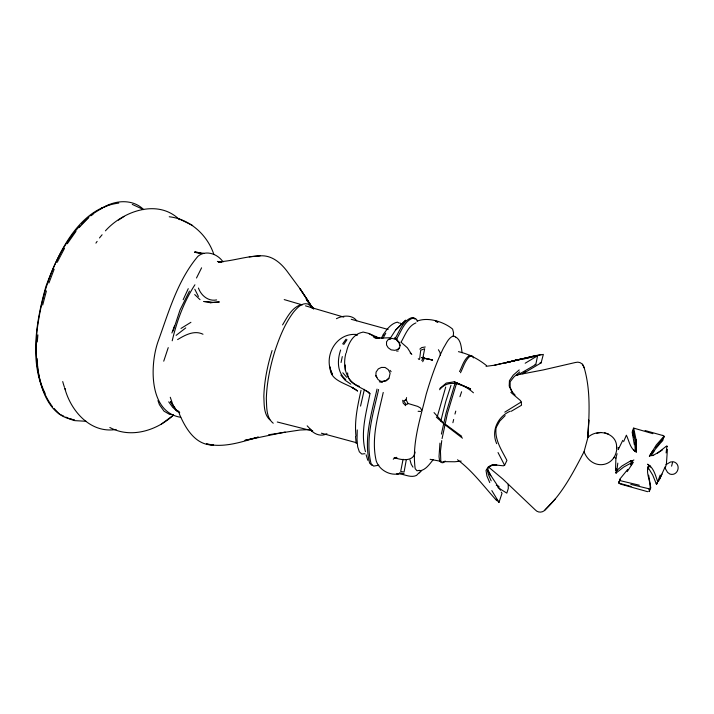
<?xml version="1.0" encoding="UTF-8"?>
<svg xmlns="http://www.w3.org/2000/svg" width="714" height="714" viewBox="0 0 714 714"><rect width="100%" height="100%" fill="white"/><g stroke="black" fill="none" stroke-linecap="round" stroke-linejoin="round"><path stroke-width="1.07" d="M630.078 463.591L623.724 467.045L616.021 473.052L616.851 470.428L622.064 465.921L631.122 460.592L632.095 461.003L632.39 462.226L631.069 465.001C630.043 462.913 631.988 460.637 633.898 459.968M666.314 446.304L666.912 446.107L666.117 452.926M615.504 470.58L615.923 457.844M357.25 429.926L357.018 439.449L357.678 446.857L359.347 451.819L361.784 454.024L364.899 453.693M667.411 449.347L666.367 464.618M347.656 372.904C346.977 384.543 362.989 387.193 369.914 393.441M489.215 467.599L502.736 478.978L535.098 509.742C538.169 513.268 543.256 512.777 545.853 509.046C562.793 493.062 573.387 472.079 584.052 451.748L587.979 437.28L588.72 420.162L587.979 437.28C589.211 414.111 590.755 390.388 584.195 367.817C583.276 363.667 579.572 361.204 575.386 362.498L543.336 369.906L516.57 375.037M652.891 433.675L633.675 428.097L632.622 432.229L633.729 437.361M375.85 375.716L376.073 372.101L378.286 368.906L381.41 367.424L385.114 367.469L388.282 369.647L390.121 373.199L389.005 378.375L386.185 380.794L382.365 381.651L379.973 380.883L377.956 379.402L375.85 375.716L376.938 377.304M666.144 464.564L670.5 462.003L673.481 461.771C681.683 463.966 678.121 476.541 669.955 474.105L667.572 472.409L665.153 468.277M453.292 336.053L453.533 332.679L452.614 329.1C444.063 321.898 428.025 316.632 417.128 321.148M330.234 366.987C329.092 381.776 348.851 383.409 357.536 391.04M649.124 490.777L649.187 491.571C652.721 483.771 645.331 474.881 648.196 466.563L649.062 465.662L647.589 464.189C653.792 467.634 655.461 475.542 657.701 481.754L656.478 484.297L652.703 475.051L648.847 468.759M654.533 450.168L662.744 440.27L664.02 436.192L662.735 435.299M37.289 341.97L37.887 334.893M631.096 486.511L618.681 483.03L618.788 481.798L620.207 480.076M439.958 443.126L439.021 456.585L439.529 460.503L440.708 462.261M666.349 464.118L665.136 468.5M524.174 358.883L537.606 355.75L535.795 364.551L516.945 375.421M345.835 353.475C342.577 366.228 345.594 381.392 359.347 386.363M616.851 470.428L617.815 463.127M587.979 437.28C598.162 427.829 618.092 433.255 616.548 448.392M616.021 473.052L616.477 468.714M634.434 450.516L635.674 449.891L636.138 446.884L635.978 439.396L633.675 428.097L633.157 429.132L635.201 442.243M441.761 440.6L440.458 451.23L440.806 461.039L441.975 462.797L443.697 462.502L445.152 461.003M442.082 438.583L447.428 413.415L456.773 382.552M622.769 440.368L618.19 449.633M406.284 459.843L404.07 472.043L400.688 471.427L403.08 459.236M415.111 452.042C413.79 462.145 401.018 460.2 394.217 457.531M441.404 434.085L446.08 413.022L455.059 383.257M341.06 362.516L342.292 356.589M361.034 390.281C357.723 405.266 354.269 420.689 355.965 436.111M360.543 406.096L364.381 389.326M369.986 393.655C366.318 412.505 360.177 432.622 365.479 451.694M340.64 349.985C337.249 359.981 336.874 372.146 345.754 379.5M437.289 416.664L445.706 387.033M440.797 421.064L445.741 401.625L450.989 385.248M452.89 422.706L453.667 419.466M42.688 305.065L46.419 290.919M346.29 352.734C347.879 344.514 352.457 334.857 361.204 332.599M406.578 397.609L406.052 399.742L408.06 403.49L417.69 406.391L420.43 407.944L421.733 410.193M672.588 462.306L671.588 466.162M616.887 447.214C616.334 467.527 591.808 471.526 584.052 451.748M613.969 457.87L614.102 457.326M173.083 331.073L180.035 309.947L189.451 291.116M617.083 453.72L615.771 458.361M172.208 340.783C176.849 321.095 183.846 301.808 194.922 284.779M377.028 389.094C371.673 413.058 363.435 438.664 369.62 463.154L372.19 465.546M378.598 389.532C373.226 413.54 364.961 439.181 371.084 463.734L373.645 466.126L378.839 465.189M383.231 392.441C378.331 414.709 370.807 438.396 376.287 461.164C379.304 469.785 389.603 475.827 398.546 473.801L396.823 473.873C403.508 473.275 410.014 478.442 416.539 475.399L418.957 472.855M454.97 414.058L455.764 411.121M163.729 361.177L168.236 347.629M618.342 448.883L618.69 447.66M399.554 347.566L400.188 345.317L399.287 342.381L396.761 339.596L392.057 338.391L388.354 339.436L386.533 341.774L386.533 344.996L388.184 347.736L391.147 349.869L394.887 350.342L398.653 349.039L399.554 347.566L398.001 349.2M272.105 350.538C267.5 365.425 264.314 380.839 263.832 396.448C264.26 404.267 263.573 414.013 269.803 419.787M648.035 469.009L648.196 466.563M651.534 455.648L651.445 454.175L649.392 456.219L656.3 444.965L664.02 436.192L663.949 437.361L655.622 447.758M660.2 475.033L657.701 481.754M524.13 372.94L541.105 362.891L543.345 354.394L532.332 356.714M459.932 396.707L461.61 391.754M618.681 483.03L620.127 479.442M48.909 283.039L54.157 269.214M171.904 332.992L174.528 325.834M623.625 441.654L626.374 435.201C629.159 440.841 630.105 448.919 636.344 452.06L635.978 439.396M631.417 464.778L632.39 462.226M665.278 466.581L659.361 479.612M656.478 484.297L657.665 481.861M196.493 278.005L201.589 267.821M459.521 371.601C462.422 366.023 464.1 358.776 469.732 355.277L471.178 356.045M460.494 372.762C463.582 366.907 465.216 359.213 471.097 355.465L472.534 356.232L473.462 357.91M649.187 491.571L649.704 490.447M183.168 299.693L188.246 288.67M57.236 262.261L64.528 248.302M421.778 360.606L423.509 357.054M422.697 361.73L424.428 358.169M658.665 481.013L662.03 474.123M632.684 431.006L632.167 432.068L634.344 444.706M634.469 450.998L635.058 449.829L635.674 449.891M401.081 342.131C405.07 335.348 408.06 326.012 415.923 322.906M396.565 339.132C401.152 331.546 404.427 320.586 413.763 317.766L416.521 319.337L417.279 321.041M394.985 338.829C399.572 331.242 402.874 320.3 412.219 317.516L414.995 319.087M390.308 338.24L395.547 330.1L405.632 320.265L395.547 330.1M383.177 337.972L385.774 333.161M282.565 324.906C287.215 317.23 291.812 307.6 300.987 304.682M652.221 452.542L653.346 450.766M491.946 464.635L503.397 465.814L504.611 465.287L506.922 460.432C501.737 450.177 494.391 439.779 496.123 427.579L499.773 421.073L505.182 415.602M67.33 243.715L75.952 231.372M649.392 456.219L652.534 451.328L651.445 454.175L652.114 455.318M627.204 471.615L633.389 462.199M496.248 498.961L498.988 502.379L502.004 493.374L501.273 492.124M343.737 344.567L346.977 339.685M95.926 243.117L97.104 241.394M381.106 338.257L383.837 334.331M382.972 334.982C386.622 329.752 390.728 323.665 397.359 322.13L399.046 323.031M652.391 453.801L654.631 450.588M342.675 343.916L346.058 339.141M630.284 461.735L631.122 460.592M433.228 459.62C429.533 464.1 425.776 470.142 419.475 470.865M627.749 469.393L619.645 479.353L619.565 480.504L639.333 485.217M99.478 237.958L102.093 234.763M79.2 227.489L88.509 217.725M660.066 442.546L662.744 440.27M544.978 510.019L555.233 498.997M393.262 459.227L394.289 458.147L397.18 458.031M79.959 225.749C53.862 254.541 41.689 293.4 36.95 331.358C35.62 352.127 35.53 374.422 45.16 393.423M81.441 224.205L89.188 216.761M419.332 472.963L421.635 470.597M105.44 230.836C123.138 211.049 157.99 198.537 179.455 219.671M522.835 373.833L525.165 371.637M510.831 392.379L520.515 400.608L521.184 402L504.78 412.156M648.098 468.777L649.062 465.662M388.746 378.206L386.096 380.58L382.383 381.347M519.203 369.923L513.214 375.171L509.439 380.66L509.207 386.051L511.492 391.067L515.089 395.101M519.676 371.985L513.919 376.947L510.171 381.758L510.126 387.274L512.349 392.129M439.878 388.478L446.268 383.07L454.274 381.803L470.571 388.934L454.274 381.803M439.601 389.737C448.713 378.027 464.412 384.578 473.444 392.798M176.126 335.366L185.747 327.922M419.832 349.146L421.697 347.584L425.258 346.977M90.785 215.86L94.578 212.736L102.575 207.845M657.594 453.122L665.867 446.562M651.757 455.371L650.374 455.693L653.346 455.22M173.556 415.084C156.884 430.515 130.93 438.815 109.849 427.49M161.248 424.178L173.377 415.191M180.999 328.44L190.915 322.309M91.017 215.494L92.856 214.227M407.587 403.821L408.06 403.49L406.034 404.642L403.794 400.813L406.052 399.742L405.597 400.045M537.606 355.75L525.183 363.23M100.665 208.854L102.057 207.917M118.39 220.153L123.995 216.503M662.173 450.168L652.757 455.657M510.18 411.237C497.72 416.512 490.937 431.033 496.694 443.68M177.616 339.587C185.051 335.044 194.324 329.957 202.99 334.232M511.224 411.291L521.55 405.213L521.184 402M104.547 206.908C116.507 199.875 133.322 199.233 143.621 209.586M100.612 208.791L109.786 204.4M630.757 464.002L631.31 463.761M491.473 465.349L489.536 466.153L487.234 469.687L488.421 474.56L491.187 480.87M336.428 318.685C342.649 315.418 352.1 314.41 356.741 320.8M326.914 433.701C321.032 437.075 313.91 434.121 309.992 429.168L312.33 431.256L307.163 425.83M361.944 332.412L363.096 332.046L368.362 333.313L373.19 335.919M394.61 457.879L396.547 457.344M368.513 393.03L368.906 392.539L365.238 390.388M486.064 366.327L494.374 365.238L531.323 356.929M531.27 356.955L505.664 362.792L522.095 358.856L513.705 360.624L518.641 359.865L517.677 360.017M505.664 362.792L534.92 355.759M540.801 354.483L494.374 365.238M600.84 432.434L596.806 433.184M419.448 470.312L416.976 470.785L415.191 468.67C411.71 443.555 420.394 418.475 426.187 394.289C430.89 378.429 436.192 362.676 443.572 347.834C446.357 343.55 448.347 337.722 453.551 335.839L455.568 337.053M268.58 434.764L300.023 430.015L310.554 429.569M285.172 432.059L244.92 440.368L258.388 437.102C241.653 441.904 223.973 448.16 206.426 443.965L213.557 445C195.359 445.581 185.345 428.07 179.16 413.495M310.349 304.2L299.934 288.634L308.171 301.129L299.934 288.634L288.385 273.034C281.762 263.716 272.337 254.889 260.057 255.853C245.982 256.237 232.523 261.119 218.52 261.833L221.813 262.306L217.413 261.422L219.787 262.315M116.132 429.444C90.499 433.782 70.695 410.907 64.769 388.157L65.599 390.103M496.81 464.912L492.053 465.448L488.064 467.108L486.02 470.464L486.903 475.952L489.742 482.584M461.182 461.11L454.675 461.771L442.814 461.628M249.248 256.861L260.057 255.853M648.696 489.26L650.284 489.144M381.829 338.043L390.576 337.722M388.354 339.436L390.005 339.346M216.628 299.916C208.345 301.665 201.08 295.525 198.438 288.054M396.6 351.029L398.171 351.047M540.043 362.864L541.105 362.891M86.064 421.278L74.693 420.635L71.105 419.064M382.606 337.981L374.743 337.776L379.179 338.159L373.235 336.294L378.259 337.936M172.895 414.575L169.691 414.441L164.033 411.175L159.445 404.722L157.955 400.581M118.783 203.088C78.719 208.095 58.378 253.051 45.91 286.475C35.111 324.79 27.194 372.458 52.497 406.757M180.758 417.297C148.325 412.246 149.806 363.738 158.383 340.623C168.825 311.625 177.732 280.191 197.93 256.308C205.9 249.614 217.788 253.952 223.054 261.931M74.533 419.877L71.695 419.725L65.777 417.065M399.465 472.838L404.07 473.677M418.118 411.291L420.635 411.469M73.604 419.636C48.757 416.521 39.636 387.113 37.637 365.773M203.865 253.318L194.467 252.31L201.107 253.363L194.993 251.614M169.245 216.761C189.969 219.109 207.381 234.861 213.87 254.452M355.599 334.866L357.473 335.134M357.241 334.563C336.196 332.01 322.737 356.509 332.278 374.163L330.555 369.549M616.78 469.723L617.44 469.821M432.532 359.981L421.76 357.687L432.532 359.981L422.849 358L424.669 348.771L420.716 350.226L419.662 358.999L419.127 359.535L418.252 358.705M440.654 461.289L430.105 459.316M379.205 338.088L373.833 337.222L378.054 338.043M379.357 381.785L382.249 382.481M615.887 472.57L616.53 472.722M630.801 484.369L648.571 488.697M647.625 491.687L620.109 483.994M277.273 422.001L312.777 431.006M321.38 433.193L356.384 442.689M458.45 351.663C468.768 353.983 478.326 358.955 486.52 365.595M535.036 364.345L535.795 364.551M388.121 329.457L351.226 319.292M645.09 430.542L662.449 435.415M284.217 299.594L302.299 304.905M305.494 305.842L343.782 317.096M604.642 432.782L608.489 434.067M656.175 483.699L656.809 483.94M379.455 338.186L368.942 333.518M657.514 480.933L658.138 481.191M496.266 485.306L499.086 486.475M132.26 204.391L143.514 209.586M63.805 416.182L59.369 414.058L54.023 408.381M394.423 337.892L397.082 339.132M192.673 225.49L179.41 219.011M399.965 323.049L402.58 324.343M455.755 337.044C461.11 339.998 461.199 347.397 462.11 352.752M176.287 409.961L178.875 411.505M179.089 411.942L175.617 409.872L170.771 401.803M179.749 412.835L177.152 411.282L173.002 405.15L170.271 397.27M437.852 322.371L435.29 320.782L437.022 321.943M357.393 390.879L351.886 387.274L354.974 389.353M457.522 459.771C472.766 471.079 484.056 486.743 496.748 500.648M497.899 487.537L506.806 493.133L508.288 488.546L508.198 484.271M350.788 384.159L345.165 380.267L340.837 375.118M461.681 436.281L445.581 424.393M462.476 438.155L444.902 424.687M200.027 299.648L194.708 294.561M177.161 411.05L172.743 407.382L168.718 401.83M634.826 450.766L636.344 452.06L636.138 446.884M273.23 423.223C265.965 417.494 266.777 406.819 266.331 398.483C266.858 382.356 270.16 366.425 274.917 351.029C279.477 337.311 284.886 323.585 293.677 311.964C297.167 307.984 301.656 302.558 307.609 303.923L310.179 305.628L311.75 307.939M401.072 342.238L407.435 347.843L411.148 353.662M410.175 352.984L411.826 354.456M436.361 417.137L444.081 424.054M442.903 422.393L434.032 412.594M405.677 405.686L403.142 403.044L402.714 400.277M396.529 340.025L399.01 342.738L399.813 345.665M342.818 372.779L346.692 377.304M313.821 308.885L306.252 299.559L313.544 308.859M390.022 370.307L391.138 371.691M170.423 401.402L174.743 407.819M487.885 471.035L500.568 490.277M666.912 446.107L667.251 446.634M661.869 439.592L662.235 440.163M198.43 296.462L194.806 289.259M491.812 490.58L498.988 502.379M489.572 473.873L490.714 475.747L487.823 469.339M412.995 467.17L411.228 464.252L409.961 459.887M438.414 349.735L440.029 352.52L440.449 355.34M498.024 452.533L504.611 465.287M633.47 449.811L633.862 450.534M584.195 367.817L582.428 364.202M366.095 454.773L367.79 460.289M648.651 475.176L650.793 488.046M355.545 436.647L356.197 443.537M37.547 364.792L37.101 358.589M650.133 465.814L650.204 467.206M634.835 442.501L635.165 448.936M345.299 365.015L345.308 370.352M64.447 387.256A96.14 45.428 -74.6 0 1 62.725 381.562M219.18 301.968L209.996 302.691L219.18 301.968M212.942 302.513L203.936 301.504L212.942 302.513"/></g></svg>
